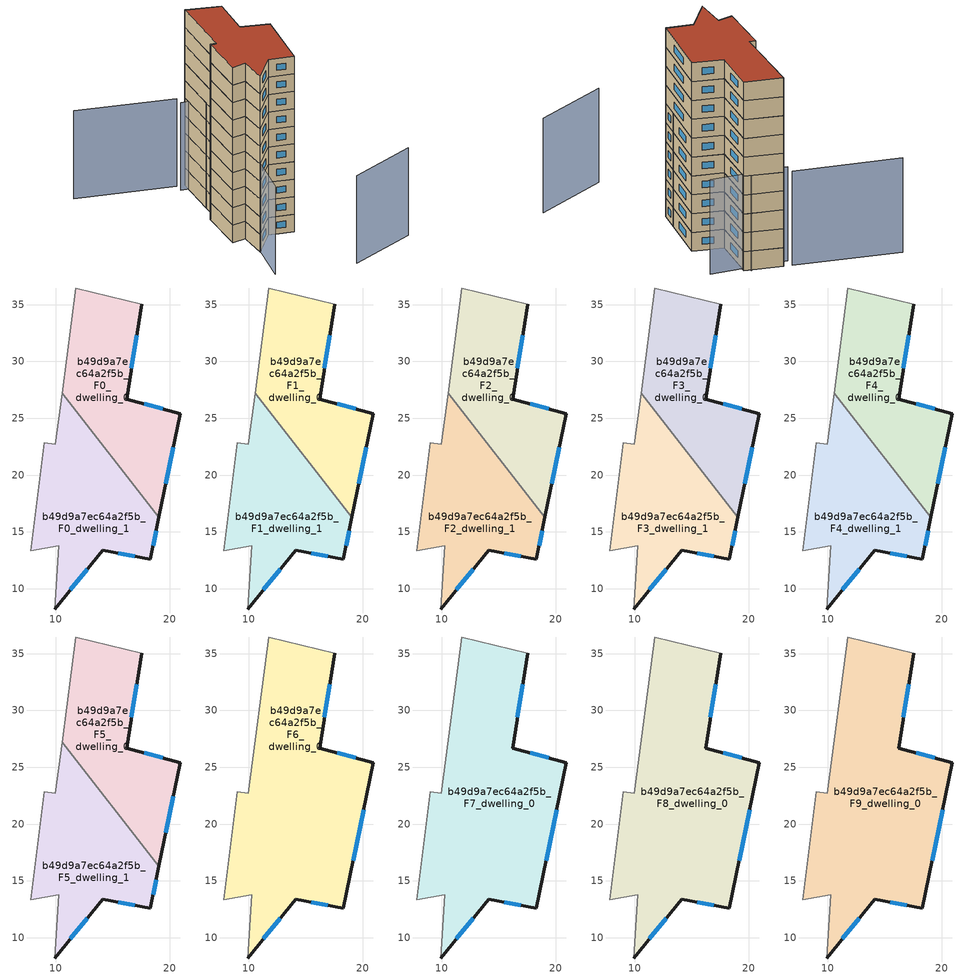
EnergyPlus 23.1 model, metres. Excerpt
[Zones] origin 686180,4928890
b49d9a7ec64a2f5b_F0_dwelling_0
 floor ground (EU_floor_Construction): 19.07,16.28 20.94,25.41 16.22,26.67 17.54,35.05 11.75,36.47 10.54,27.19 z0
 wall outside (EU_wall_Construction): 17.54,35.05 16.22,26.67 20.94,25.41 19.07,16.28 z0:3
 wall adiabatic (EU_wall_Construction): 10.54,27.19 11.75,36.47 17.54,35.05 z0:3
 wall to b49d9a7ec64a2f5b_F0_dwelling_1 (EU_wall_Construction): 19.07,16.28 10.54,27.19 z0:3
 window (EU_Window_Construction): 20.33,22.44 19.68,19.25 / 17.11,32.32 16.65,29.39 / 17.76,26.26 19.41,25.82 z0.98:2.02
b49d9a7ec64a2f5b_F0_dwelling_1
 floor ground (EU_floor_Construction): 18.32,12.6 19.07,16.28 10.54,27.19 9.96,22.72 8.95,22.83 7.79,13.35 10.26,13.8 9.89,8.21 14.13,13.39 z0
 wall outside (EU_wall_Construction): 19.07,16.28 18.32,12.6 14.13,13.39 9.89,8.21 z0:3
 wall adiabatic (EU_wall_Construction): 9.89,8.21 10.26,13.8 7.79,13.35 8.95,22.83 9.96,22.72 10.54,27.19 z0:3
 window (EU_Window_Construction): 12.75,11.7 11.27,9.89 / 18.83,15.08 18.57,13.8 / 16.96,12.85 15.49,13.13 z0.98:2.02
b49d9a7ec64a2f5b_F1_dwelling_0
 floor to b49d9a7ec64a2f5b_F0_dwelling_0 (EU_floor_Construction): 19.07,16.28 20.94,25.41 16.22,26.67 17.54,35.05 11.75,36.47 10.54,27.19 z3
 wall outside (EU_wall_Construction): 17.54,35.05 16.22,26.67 20.94,25.41 19.07,16.28 z3:6
 wall adiabatic (EU_wall_Construction): 10.54,27.19 11.75,36.47 17.54,35.05 z3:6
 wall to b49d9a7ec64a2f5b_F1_dwelling_1 (EU_wall_Construction): 19.07,16.28 10.54,27.19 z3:6
 window (EU_Window_Construction): 20.33,22.44 19.68,19.25 / 17.11,32.32 16.65,29.39 / 17.76,26.26 19.41,25.82 z3.98:5.02
b49d9a7ec64a2f5b_F1_dwelling_1
 floor to b49d9a7ec64a2f5b_F0_dwelling_1 (EU_floor_Construction): 18.32,12.6 19.07,16.28 10.54,27.19 9.96,22.72 8.95,22.83 7.79,13.35 10.26,13.8 9.89,8.21 14.13,13.39 z3
 wall outside (EU_wall_Construction): 19.07,16.28 18.32,12.6 14.13,13.39 9.89,8.21 z3:6
 wall adiabatic (EU_wall_Construction): 9.89,8.21 10.26,13.8 7.79,13.35 8.95,22.83 9.96,22.72 10.54,27.19 z3:6
 window (EU_Window_Construction): 12.75,11.7 11.27,9.89 / 18.83,15.08 18.57,13.8 / 16.96,12.85 15.49,13.13 z3.98:5.02
b49d9a7ec64a2f5b_F2_dwelling_0
 floor to b49d9a7ec64a2f5b_F1_dwelling_0 (EU_floor_Construction): 19.07,16.28 20.94,25.41 16.22,26.67 17.54,35.05 11.75,36.47 10.54,27.19 z6
 wall outside (EU_wall_Construction): 17.54,35.05 16.22,26.67 20.94,25.41 19.07,16.28 z6:9
 wall adiabatic (EU_wall_Construction): 10.54,27.19 11.75,36.47 17.54,35.05 z6:9
 wall to b49d9a7ec64a2f5b_F2_dwelling_1 (EU_wall_Construction): 19.07,16.28 10.54,27.19 z6:9
 window (EU_Window_Construction): 20.33,22.44 19.68,19.25 / 17.11,32.32 16.65,29.39 / 17.76,26.26 19.41,25.82 z6.98:8.02
b49d9a7ec64a2f5b_F2_dwelling_1
 floor to b49d9a7ec64a2f5b_F1_dwelling_1 (EU_floor_Construction): 18.32,12.6 19.07,16.28 10.54,27.19 9.96,22.72 8.95,22.83 7.79,13.35 10.26,13.8 9.89,8.21 14.13,13.39 z6
 wall outside (EU_wall_Construction): 19.07,16.28 18.32,12.6 14.13,13.39 9.89,8.21 z6:9
 wall adiabatic (EU_wall_Construction): 9.89,8.21 10.26,13.8 7.79,13.35 8.95,22.83 9.96,22.72 10.54,27.19 z6:9
 window (EU_Window_Construction): 12.75,11.7 11.27,9.89 / 18.83,15.08 18.57,13.8 / 16.96,12.85 15.49,13.13 z6.98:8.02
b49d9a7ec64a2f5b_F3_dwelling_0
 floor to b49d9a7ec64a2f5b_F2_dwelling_0 (EU_floor_Construction): 19.07,16.28 20.94,25.41 16.22,26.67 17.54,35.05 11.75,36.47 10.54,27.19 z9
 wall outside (EU_wall_Construction): 17.54,35.05 16.22,26.67 20.94,25.41 19.07,16.28 z9:12
 wall adiabatic (EU_wall_Construction): 10.54,27.19 11.75,36.47 17.54,35.05 z9:12
 wall to b49d9a7ec64a2f5b_F3_dwelling_1 (EU_wall_Construction): 19.07,16.28 10.54,27.19 z9:12
 window (EU_Window_Construction): 20.33,22.44 19.68,19.25 / 17.11,32.32 16.65,29.39 / 17.76,26.26 19.41,25.82 z9.98:11.02
b49d9a7ec64a2f5b_F3_dwelling_1
 floor to b49d9a7ec64a2f5b_F2_dwelling_1 (EU_floor_Construction): 18.32,12.6 19.07,16.28 10.54,27.19 9.96,22.72 8.95,22.83 7.79,13.35 10.26,13.8 9.89,8.21 14.13,13.39 z9
 wall outside (EU_wall_Construction): 19.07,16.28 18.32,12.6 14.13,13.39 9.89,8.21 z9:12
 wall adiabatic (EU_wall_Construction): 9.89,8.21 10.26,13.8 7.79,13.35 8.95,22.83 9.96,22.72 10.54,27.19 z9:12
 window (EU_Window_Construction): 12.75,11.7 11.27,9.89 / 18.83,15.08 18.57,13.8 / 16.96,12.85 15.49,13.13 z9.98:11.02
b49d9a7ec64a2f5b_F4_dwelling_0
 floor to b49d9a7ec64a2f5b_F3_dwelling_0 (EU_floor_Construction): 19.07,16.28 20.94,25.41 16.22,26.67 17.54,35.05 11.75,36.47 10.54,27.19 z12
 wall outside (EU_wall_Construction): 17.54,35.05 16.22,26.67 20.94,25.41 19.07,16.28 z12:15
 wall adiabatic (EU_wall_Construction): 10.54,27.19 11.75,36.47 17.54,35.05 z12:15
 wall to b49d9a7ec64a2f5b_F4_dwelling_1 (EU_wall_Construction): 19.07,16.28 10.54,27.19 z12:15
 window (EU_Window_Construction): 20.33,22.44 19.68,19.25 / 17.11,32.32 16.65,29.39 / 17.76,26.26 19.41,25.82 z12.98:14.02
b49d9a7ec64a2f5b_F4_dwelling_1
 floor to b49d9a7ec64a2f5b_F3_dwelling_1 (EU_floor_Construction): 18.32,12.6 19.07,16.28 10.54,27.19 9.96,22.72 8.95,22.83 7.79,13.35 10.26,13.8 9.89,8.21 14.13,13.39 z12
 wall outside (EU_wall_Construction): 19.07,16.28 18.32,12.6 14.13,13.39 9.89,8.21 z12:15
 wall adiabatic (EU_wall_Construction): 9.89,8.21 10.26,13.8 7.79,13.35 8.95,22.83 9.96,22.72 10.54,27.19 z12:15
 window (EU_Window_Construction): 12.75,11.7 11.27,9.89 / 18.83,15.08 18.57,13.8 / 16.96,12.85 15.49,13.13 z12.98:14.02
b49d9a7ec64a2f5b_F5_dwelling_0
 floor to b49d9a7ec64a2f5b_F4_dwelling_0 (EU_floor_Construction): 19.07,16.28 20.94,25.41 16.22,26.67 17.54,35.05 11.75,36.47 10.54,27.19 z15
 wall outside (EU_wall_Construction): 17.54,35.05 16.22,26.67 20.94,25.41 19.07,16.28 z15:18
 wall adiabatic (EU_wall_Construction): 10.54,27.19 11.75,36.47 17.54,35.05 z15:18
 wall to b49d9a7ec64a2f5b_F5_dwelling_1 (EU_wall_Construction): 19.07,16.28 10.54,27.19 z15:18
 window (EU_Window_Construction): 20.33,22.44 19.68,19.25 / 17.11,32.32 16.65,29.39 / 17.76,26.26 19.41,25.82 z15.98:17.02
b49d9a7ec64a2f5b_F5_dwelling_1
 floor to b49d9a7ec64a2f5b_F4_dwelling_1 (EU_floor_Construction): 18.32,12.6 19.07,16.28 10.54,27.19 9.96,22.72 8.95,22.83 7.79,13.35 10.26,13.8 9.89,8.21 14.13,13.39 z15
 wall outside (EU_wall_Construction): 19.07,16.28 18.32,12.6 14.13,13.39 9.89,8.21 z15:18
 wall adiabatic (EU_wall_Construction): 9.89,8.21 10.26,13.8 7.79,13.35 8.95,22.83 9.96,22.72 10.54,27.19 z15:18
 window (EU_Window_Construction): 12.75,11.7 11.27,9.89 / 18.83,15.08 18.57,13.8 / 16.96,12.85 15.49,13.13 z15.98:17.02
b49d9a7ec64a2f5b_F6_dwelling_0
 floor to b49d9a7ec64a2f5b_F5_dwelling_0 (EU_floor_Construction): 19.07,16.28 20.94,25.41 16.22,26.67 17.54,35.05 11.75,36.47 10.54,27.19 z18
 floor to b49d9a7ec64a2f5b_F5_dwelling_1 (EU_floor_Construction): 18.32,12.6 19.07,16.28 10.54,27.19 9.96,22.72 8.95,22.83 7.79,13.35 10.26,13.8 9.89,8.21 14.13,13.39 z18
 wall outside (EU_wall_Construction): 17.54,35.05 16.22,26.67 20.94,25.41 18.32,12.6 14.13,13.39 9.89,8.21 z18:21
 wall adiabatic (EU_wall_Construction): 9.89,8.21 10.26,13.8 7.79,13.35 8.95,22.83 9.96,22.72 11.75,36.47 17.54,35.05 z18:21
 window (EU_Window_Construction): 17.76,26.26 19.41,25.82 / 20.09,21.24 19.17,16.76 / 16.96,12.85 15.49,13.13 / 12.75,11.7 11.27,9.89 / 17.11,32.32 16.65,29.39 z18.98:20.02
b49d9a7ec64a2f5b_F7_dwelling_0
 floor to b49d9a7ec64a2f5b_F6_dwelling_0 (EU_floor_Construction): 18.32,12.6 20.94,25.41 16.22,26.67 17.54,35.05 11.75,36.47 9.96,22.72 8.95,22.83 7.79,13.35 10.26,13.8 9.89,8.21 14.13,13.39 z21
 wall outside (EU_wall_Construction): 17.54,35.05 16.22,26.67 20.94,25.41 18.32,12.6 14.13,13.39 9.89,8.21 z21:24
 wall adiabatic (EU_wall_Construction): 9.89,8.21 10.26,13.8 7.79,13.35 8.95,22.83 9.96,22.72 11.75,36.47 17.54,35.05 z21:24
 window (EU_Window_Construction): 17.76,26.26 19.41,25.82 / 20.09,21.24 19.17,16.76 / 16.96,12.85 15.49,13.13 / 12.75,11.7 11.27,9.89 / 17.11,32.32 16.65,29.39 z21.98:23.02
b49d9a7ec64a2f5b_F8_dwelling_0
 floor to b49d9a7ec64a2f5b_F7_dwelling_0 (EU_floor_Construction): 18.32,12.6 20.94,25.41 16.22,26.67 17.54,35.05 11.75,36.47 9.96,22.72 8.95,22.83 7.79,13.35 10.26,13.8 9.89,8.21 14.13,13.39 z24
 wall outside (EU_wall_Construction): 17.54,35.05 16.22,26.67 20.94,25.41 18.32,12.6 14.13,13.39 9.89,8.21 z24:27
 wall adiabatic (EU_wall_Construction): 9.89,8.21 10.26,13.8 7.79,13.35 8.95,22.83 9.96,22.72 11.75,36.47 17.54,35.05 z24:27
 window (EU_Window_Construction): 17.76,26.26 19.41,25.82 / 20.09,21.24 19.17,16.76 / 16.96,12.85 15.49,13.13 / 12.75,11.7 11.27,9.89 / 17.11,32.32 16.65,29.39 z24.98:26.02
b49d9a7ec64a2f5b_F9_dwelling_0
 floor to b49d9a7ec64a2f5b_F8_dwelling_0 (EU_floor_Construction): 18.32,12.6 20.94,25.41 16.22,26.67 17.54,35.05 11.75,36.47 9.96,22.72 8.95,22.83 7.79,13.35 10.26,13.8 9.89,8.21 14.13,13.39 z27
 wall outside (EU_wall_Construction): 17.54,35.05 16.22,26.67 20.94,25.41 18.32,12.6 14.13,13.39 9.89,8.21 z27:30
 wall adiabatic (EU_wall_Construction): 9.89,8.21 10.26,13.8 7.79,13.35 8.95,22.83 9.96,22.72 11.75,36.47 17.54,35.05 z27:30
 window (EU_Window_Construction): 17.76,26.26 19.41,25.82 / 20.09,21.24 19.17,16.76 / 16.96,12.85 15.49,13.13 / 12.75,11.7 11.27,9.89 / 17.11,32.32 16.65,29.39 z27.98:29.02
 roof outside (EU_roof_Construction): 17.54,35.05 16.22,26.67 20.94,25.41 18.32,12.6 14.13,13.39 9.89,8.21 10.26,13.8 7.79,13.35 8.95,22.83 9.96,22.72 11.75,36.47 z30
shading: 21.07,-2.82 33.31,2.86 / 16.65,35.6 7.95,-0.33 / 22.41,33.79 10.31,35.01 / 10.48,36.75 -5.95,40.18 z0:15
[Building]
EU S2 Campaign: North Axis=0; Terrain=City; Solar Distribution=FullExterior
[Site:Location]
Bologna: Latitude=44.5; Longitude=11.25; Time Zone=1; Elevation=37
[SizingPeriod:WeatherFileDays]
AnnualSizingPeriod: Begin Month=1; Begin Day of Month=1; End Month=12; End Day of Month=31; Day of Week for Start Day=Monday; Use Weather File Daylight Saving Period=No; Use Weather File Rain and Snow Indicators=No
[MATERIAL]
EU_InternalMass_Material: Roughness=MediumRough; Thickness=0.1; Conductivity=1; Density=1800; Specific Heat=900; Thermal Absorptance=0.9; Solar Absorptance=0.7; Visible Absorptance=0.7
[MATERIAL:NOMASS] Roughness=MediumRough; Thermal Absorptance=0.9; Solar Absorptance=0.7; Visible Absorptance=0.7
Name | Thermal Resistance
EU_wall_NoMass | 0.905828
EU_roof_NoMass | 0.37593
EU_floor_NoMass | 0.67114
[WINDOWMATERIAL:SIMPLEGLAZINGSYSTEM]
EU_Window_SimpleGlazing: UFactor=4.52486; Solar Heat Gain Coefficient=0.85; Visible Transmittance=0.85
[CONSTRUCTION]
EU_wall_Construction: EU_wall_NoMass
EU_roof_Construction: EU_roof_NoMass
EU_floor_Construction: EU_floor_NoMass
EU_InternalMass_Construction: EU_InternalMass_Material
EU_Window_Construction: EU_Window_SimpleGlazing
[ZONE] Type=1; Multiplier=1; Ceiling Height=autocalculate; Floor Area=autocalculate; Part of Total Floor Area=Yes
Name | Volume
b49d9a7ec64a2f5b_F0_dwelling_0 | 310.066
b49d9a7ec64a2f5b_F1_dwelling_0; b49d9a7ec64a2f5b_F2_dwelling_0; b49d9a7ec64a2f5b_F3_dwelling_0; b49d9a7ec64a2f5b_F4_dwelling_0; b49d9a7ec64a2f5b_F5_dwelling_0 | 310.065
b49d9a7ec64a2f5b_F6_dwelling_0 | 620.127
b49d9a7ec64a2f5b_F7_dwelling_0; b49d9a7ec64a2f5b_F8_dwelling_0; b49d9a7ec64a2f5b_F9_dwelling_0 | 620.134
b49d9a7ec64a2f5b_F0_dwelling_1 | 310.062
b49d9a7ec64a2f5b_F1_dwelling_1; b49d9a7ec64a2f5b_F2_dwelling_1; b49d9a7ec64a2f5b_F3_dwelling_1; b49d9a7ec64a2f5b_F4_dwelling_1; b49d9a7ec64a2f5b_F5_dwelling_1 | 310.063
[INTERNALMASS] Construction=EU_InternalMass_Construction
Name | Zone or ZoneList | Surface Area
b49d9a7ec64a2f5b_F0_dwelling_0_EU_InternalMass | b49d9a7ec64a2f5b_F0_dwelling_0 | 103.355
b49d9a7ec64a2f5b_F0_dwelling_1_EU_InternalMass | b49d9a7ec64a2f5b_F0_dwelling_1 | 103.354
b49d9a7ec64a2f5b_F1_dwelling_0_EU_InternalMass | b49d9a7ec64a2f5b_F1_dwelling_0 | 103.355
b49d9a7ec64a2f5b_F1_dwelling_1_EU_InternalMass | b49d9a7ec64a2f5b_F1_dwelling_1 | 103.354
b49d9a7ec64a2f5b_F2_dwelling_0_EU_InternalMass | b49d9a7ec64a2f5b_F2_dwelling_0 | 103.355
b49d9a7ec64a2f5b_F2_dwelling_1_EU_InternalMass | b49d9a7ec64a2f5b_F2_dwelling_1 | 103.354
b49d9a7ec64a2f5b_F3_dwelling_0_EU_InternalMass | b49d9a7ec64a2f5b_F3_dwelling_0 | 103.355
b49d9a7ec64a2f5b_F3_dwelling_1_EU_InternalMass | b49d9a7ec64a2f5b_F3_dwelling_1 | 103.354
b49d9a7ec64a2f5b_F4_dwelling_0_EU_InternalMass | b49d9a7ec64a2f5b_F4_dwelling_0 | 103.355
b49d9a7ec64a2f5b_F4_dwelling_1_EU_InternalMass | b49d9a7ec64a2f5b_F4_dwelling_1 | 103.354
b49d9a7ec64a2f5b_F5_dwelling_0_EU_InternalMass | b49d9a7ec64a2f5b_F5_dwelling_0 | 103.355
b49d9a7ec64a2f5b_F5_dwelling_1_EU_InternalMass | b49d9a7ec64a2f5b_F5_dwelling_1 | 103.354
b49d9a7ec64a2f5b_F6_dwelling_0_EU_InternalMass | b49d9a7ec64a2f5b_F6_dwelling_0 | 206.711
b49d9a7ec64a2f5b_F7_dwelling_0_EU_InternalMass | b49d9a7ec64a2f5b_F7_dwelling_0 | 206.711
b49d9a7ec64a2f5b_F8_dwelling_0_EU_InternalMass | b49d9a7ec64a2f5b_F8_dwelling_0 | 206.711
b49d9a7ec64a2f5b_F9_dwelling_0_EU_InternalMass | b49d9a7ec64a2f5b_F9_dwelling_0 | 206.711
[OTHEREQUIPMENT] Fuel Type=Electricity; Design Level Calculation Method=Watts/Area; Power per Zone Floor Area=1; Fraction Latent=0; Fraction Radiant=0; Fraction Lost=0; Carbon Dioxide Generation Rate=0; EndUse Subcategory=EU_Step8_InternalGains
Name | Zone or ZoneList or Space or SpaceList | Schedule
EU_Step8_InternalGain_b49d9a7ec64a2f5b_F0_dwelling_0_f000 | b49d9a7ec64a2f5b_F0_dwelling_0 | EU_Step8_GainSchedule_b49d9a7ec64a2f5b_F0_dwelling_0_f000
EU_Step8_InternalGain_b49d9a7ec64a2f5b_F0_dwelling_1_f000 | b49d9a7ec64a2f5b_F0_dwelling_1 | EU_Step8_GainSchedule_b49d9a7ec64a2f5b_F0_dwelling_1_f000
EU_Step8_InternalGain_b49d9a7ec64a2f5b_F1_dwelling_0_f000 | b49d9a7ec64a2f5b_F1_dwelling_0 | EU_Step8_GainSchedule_b49d9a7ec64a2f5b_F1_dwelling_0_f000
EU_Step8_InternalGain_b49d9a7ec64a2f5b_F1_dwelling_1_f000 | b49d9a7ec64a2f5b_F1_dwelling_1 | EU_Step8_GainSchedule_b49d9a7ec64a2f5b_F1_dwelling_1_f000
EU_Step8_InternalGain_b49d9a7ec64a2f5b_F2_dwelling_0_f000 | b49d9a7ec64a2f5b_F2_dwelling_0 | EU_Step8_GainSchedule_b49d9a7ec64a2f5b_F2_dwelling_0_f000
EU_Step8_InternalGain_b49d9a7ec64a2f5b_F2_dwelling_1_f000 | b49d9a7ec64a2f5b_F2_dwelling_1 | EU_Step8_GainSchedule_b49d9a7ec64a2f5b_F2_dwelling_1_f000
EU_Step8_InternalGain_b49d9a7ec64a2f5b_F3_dwelling_0_f000 | b49d9a7ec64a2f5b_F3_dwelling_0 | EU_Step8_GainSchedule_b49d9a7ec64a2f5b_F3_dwelling_0_f000
EU_Step8_InternalGain_b49d9a7ec64a2f5b_F3_dwelling_1_f000 | b49d9a7ec64a2f5b_F3_dwelling_1 | EU_Step8_GainSchedule_b49d9a7ec64a2f5b_F3_dwelling_1_f000
EU_Step8_InternalGain_b49d9a7ec64a2f5b_F4_dwelling_0_f000 | b49d9a7ec64a2f5b_F4_dwelling_0 | EU_Step8_GainSchedule_b49d9a7ec64a2f5b_F4_dwelling_0_f000
EU_Step8_InternalGain_b49d9a7ec64a2f5b_F4_dwelling_1_f000 | b49d9a7ec64a2f5b_F4_dwelling_1 | EU_Step8_GainSchedule_b49d9a7ec64a2f5b_F4_dwelling_1_f000
EU_Step8_InternalGain_b49d9a7ec64a2f5b_F5_dwelling_0_f000 | b49d9a7ec64a2f5b_F5_dwelling_0 | EU_Step8_GainSchedule_b49d9a7ec64a2f5b_F5_dwelling_0_f000
EU_Step8_InternalGain_b49d9a7ec64a2f5b_F5_dwelling_1_f000 | b49d9a7ec64a2f5b_F5_dwelling_1 | EU_Step8_GainSchedule_b49d9a7ec64a2f5b_F5_dwelling_1_f000
EU_Step8_InternalGain_b49d9a7ec64a2f5b_F6_dwelling_0_f000 | b49d9a7ec64a2f5b_F6_dwelling_0 | EU_Step8_GainSchedule_b49d9a7ec64a2f5b_F6_dwelling_0_f000
EU_Step8_InternalGain_b49d9a7ec64a2f5b_F7_dwelling_0_f000 | b49d9a7ec64a2f5b_F7_dwelling_0 | EU_Step8_GainSchedule_b49d9a7ec64a2f5b_F7_dwelling_0_f000
EU_Step8_InternalGain_b49d9a7ec64a2f5b_F8_dwelling_0_f000 | b49d9a7ec64a2f5b_F8_dwelling_0 | EU_Step8_GainSchedule_b49d9a7ec64a2f5b_F8_dwelling_0_f000
EU_Step8_InternalGain_b49d9a7ec64a2f5b_F9_dwelling_0_f000 | b49d9a7ec64a2f5b_F9_dwelling_0 | EU_Step8_GainSchedule_b49d9a7ec64a2f5b_F9_dwelling_0_f000
[ZONEVENTILATION:DESIGNFLOWRATE] Schedule=EU_AlwaysOn; Design Flow Rate Calculation Method=AirChanges/Hour; Air Changes per Hour=0.73129; Ventilation Type=Natural; Fan Pressure Rise=0; Fan Total Efficiency=1; Constant Term Coefficient=1; Temperature Term Coefficient=0; Velocity Term Coefficient=0; Velocity Squared Term Coefficient=0; Minimum Indoor Temperature=-100; Maximum Indoor Temperature=100; Delta Temperature=-100; Minimum Outdoor Temperature=-100; Maximum Outdoor Temperature=100; Maximum Wind Speed=40
Name | Zone or ZoneList or Space or SpaceList
EU_ConstantAir_b49d9a7ec64a2f5b_F0_dwelling_0 | b49d9a7ec64a2f5b_F0_dwelling_0
EU_ConstantAir_b49d9a7ec64a2f5b_F0_dwelling_1 | b49d9a7ec64a2f5b_F0_dwelling_1
EU_ConstantAir_b49d9a7ec64a2f5b_F1_dwelling_0 | b49d9a7ec64a2f5b_F1_dwelling_0
EU_ConstantAir_b49d9a7ec64a2f5b_F1_dwelling_1 | b49d9a7ec64a2f5b_F1_dwelling_1
EU_ConstantAir_b49d9a7ec64a2f5b_F2_dwelling_0 | b49d9a7ec64a2f5b_F2_dwelling_0
EU_ConstantAir_b49d9a7ec64a2f5b_F2_dwelling_1 | b49d9a7ec64a2f5b_F2_dwelling_1
EU_ConstantAir_b49d9a7ec64a2f5b_F3_dwelling_0 | b49d9a7ec64a2f5b_F3_dwelling_0
EU_ConstantAir_b49d9a7ec64a2f5b_F3_dwelling_1 | b49d9a7ec64a2f5b_F3_dwelling_1
EU_ConstantAir_b49d9a7ec64a2f5b_F4_dwelling_0 | b49d9a7ec64a2f5b_F4_dwelling_0
EU_ConstantAir_b49d9a7ec64a2f5b_F4_dwelling_1 | b49d9a7ec64a2f5b_F4_dwelling_1
EU_ConstantAir_b49d9a7ec64a2f5b_F5_dwelling_0 | b49d9a7ec64a2f5b_F5_dwelling_0
EU_ConstantAir_b49d9a7ec64a2f5b_F5_dwelling_1 | b49d9a7ec64a2f5b_F5_dwelling_1
EU_ConstantAir_b49d9a7ec64a2f5b_F6_dwelling_0 | b49d9a7ec64a2f5b_F6_dwelling_0
EU_ConstantAir_b49d9a7ec64a2f5b_F7_dwelling_0 | b49d9a7ec64a2f5b_F7_dwelling_0
EU_ConstantAir_b49d9a7ec64a2f5b_F8_dwelling_0 | b49d9a7ec64a2f5b_F8_dwelling_0
EU_ConstantAir_b49d9a7ec64a2f5b_F9_dwelling_0 | b49d9a7ec64a2f5b_F9_dwelling_0
[HVACTEMPLATE:THERMOSTAT] Constant Heating Setpoint=20; Constant Cooling Setpoint=50
EU_HeatOnly_b49d9a7ec64a2f5b_F0_dwelling_0; EU_HeatOnly_b49d9a7ec64a2f5b_F0_dwelling_1; EU_HeatOnly_b49d9a7ec64a2f5b_F1_dwelling_0; EU_HeatOnly_b49d9a7ec64a2f5b_F1_dwelling_1; EU_HeatOnly_b49d9a7ec64a2f5b_F2_dwelling_0; EU_HeatOnly_b49d9a7ec64a2f5b_F2_dwelling_1; EU_HeatOnly_b49d9a7ec64a2f5b_F3_dwelling_0; EU_HeatOnly_b49d9a7ec64a2f5b_F3_dwelling_1; EU_HeatOnly_b49d9a7ec64a2f5b_F4_dwelling_0; EU_HeatOnly_b49d9a7ec64a2f5b_F4_dwelling_1; EU_HeatOnly_b49d9a7ec64a2f5b_F5_dwelling_0; EU_HeatOnly_b49d9a7ec64a2f5b_F5_dwelling_1; EU_HeatOnly_b49d9a7ec64a2f5b_F6_dwelling_0; EU_HeatOnly_b49d9a7ec64a2f5b_F7_dwelling_0; EU_HeatOnly_b49d9a7ec64a2f5b_F8_dwelling_0; EU_HeatOnly_b49d9a7ec64a2f5b_F9_dwelling_0
[HVACTEMPLATE:ZONE:IDEALLOADSAIRSYSTEM] System Availability Schedule=EU_AlwaysOn; Maximum Heating Supply Air Temperature=50; Minimum Cooling Supply Air Temperature=13; Maximum Heating Supply Air Humidity Ratio=0.0156; Minimum Cooling Supply Air Humidity Ratio=0.0077; Heating Limit=NoLimit; Cooling Limit=NoLimit; Heating Availability Schedule=EU_AlwaysOn; Cooling Availability Schedule=EU_CoolingOff; Dehumidification Control Type=ConstantSensibleHeatRatio; Cooling Sensible Heat Ratio=0.7; Dehumidification Setpoint=60; Humidification Control Type=None; Humidification Setpoint=30; Outdoor Air Method=None; Outdoor Air Flow Rate per Person=0.00944; Outdoor Air Flow Rate per Zone Floor Area=0; Outdoor Air Flow Rate per Zone=0; Demand Controlled Ventilation Type=None; Outdoor Air Economizer Type=NoEconomizer; Heat Recovery Type=None; Sensible Heat Recovery Effectiveness=0.7; Latent Heat Recovery Effectiveness=0.65
Name | Template Thermostat
b49d9a7ec64a2f5b_F0_dwelling_0 | EU_HeatOnly_b49d9a7ec64a2f5b_F0_dwelling_0
b49d9a7ec64a2f5b_F0_dwelling_1 | EU_HeatOnly_b49d9a7ec64a2f5b_F0_dwelling_1
b49d9a7ec64a2f5b_F1_dwelling_0 | EU_HeatOnly_b49d9a7ec64a2f5b_F1_dwelling_0
b49d9a7ec64a2f5b_F1_dwelling_1 | EU_HeatOnly_b49d9a7ec64a2f5b_F1_dwelling_1
b49d9a7ec64a2f5b_F2_dwelling_0 | EU_HeatOnly_b49d9a7ec64a2f5b_F2_dwelling_0
b49d9a7ec64a2f5b_F2_dwelling_1 | EU_HeatOnly_b49d9a7ec64a2f5b_F2_dwelling_1
b49d9a7ec64a2f5b_F3_dwelling_0 | EU_HeatOnly_b49d9a7ec64a2f5b_F3_dwelling_0
b49d9a7ec64a2f5b_F3_dwelling_1 | EU_HeatOnly_b49d9a7ec64a2f5b_F3_dwelling_1
b49d9a7ec64a2f5b_F4_dwelling_0 | EU_HeatOnly_b49d9a7ec64a2f5b_F4_dwelling_0
b49d9a7ec64a2f5b_F4_dwelling_1 | EU_HeatOnly_b49d9a7ec64a2f5b_F4_dwelling_1
b49d9a7ec64a2f5b_F5_dwelling_0 | EU_HeatOnly_b49d9a7ec64a2f5b_F5_dwelling_0
b49d9a7ec64a2f5b_F5_dwelling_1 | EU_HeatOnly_b49d9a7ec64a2f5b_F5_dwelling_1
b49d9a7ec64a2f5b_F6_dwelling_0 | EU_HeatOnly_b49d9a7ec64a2f5b_F6_dwelling_0
b49d9a7ec64a2f5b_F7_dwelling_0 | EU_HeatOnly_b49d9a7ec64a2f5b_F7_dwelling_0
b49d9a7ec64a2f5b_F8_dwelling_0 | EU_HeatOnly_b49d9a7ec64a2f5b_F8_dwelling_0
b49d9a7ec64a2f5b_F9_dwelling_0 | EU_HeatOnly_b49d9a7ec64a2f5b_F9_dwelling_0
[SIZING:ZONE] Zone Cooling Design Supply Air Temperature Input Method=SupplyAirTemperature; Zone Cooling Design Supply Air Temperature=13; Zone Heating Design Supply Air Temperature Input Method=SupplyAirTemperature; Zone Heating Design Supply Air Temperature=50; Zone Cooling Design Supply Air Humidity Ratio=0.008; Zone Heating Design Supply Air Humidity Ratio=0.008; Cooling Design Air Flow Method=DesignDay; Cooling Design Air Flow Rate=0; Cooling Minimum Air Flow per Zone Floor Area=0.000762; Cooling Minimum Air Flow=0; Cooling Minimum Air Flow Fraction=0.2; Heating Design Air Flow Method=DesignDay; Heating Design Air Flow Rate=0; Heating Maximum Air Flow per Zone Floor Area=0.002032; Heating Maximum Air Flow=0.141576; Heating Maximum Air Flow Fraction=0.3; Account for Dedicated Outdoor Air System=No; Dedicated Outdoor Air System Control Strategy=NeutralSupplyAir; Dedicated Outdoor Air Low Setpoint Temperature for Design=autosize; Dedicated Outdoor Air High Setpoint Temperature for Design=autosize; Zone Load Sizing Method=Sensible Load Only No Latent Load; Zone Latent Cooling Design Supply Air Humidity Ratio Input Method=HumidityRatioDifference; Zone Cooling Design Supply Air Humidity Ratio Difference=0.005; Zone Latent Heating Design Supply Air Humidity Ratio Input Method=HumidityRatioDifference; Zone Humidification Design Supply Air Humidity Ratio Difference=0.005
b49d9a7ec64a2f5b_F0_dwelling_0; b49d9a7ec64a2f5b_F0_dwelling_1; b49d9a7ec64a2f5b_F1_dwelling_0; b49d9a7ec64a2f5b_F1_dwelling_1; b49d9a7ec64a2f5b_F2_dwelling_0; b49d9a7ec64a2f5b_F2_dwelling_1; b49d9a7ec64a2f5b_F3_dwelling_0; b49d9a7ec64a2f5b_F3_dwelling_1; b49d9a7ec64a2f5b_F4_dwelling_0; b49d9a7ec64a2f5b_F4_dwelling_1; b49d9a7ec64a2f5b_F5_dwelling_0; b49d9a7ec64a2f5b_F5_dwelling_1; b49d9a7ec64a2f5b_F6_dwelling_0; b49d9a7ec64a2f5b_F7_dwelling_0; b49d9a7ec64a2f5b_F8_dwelling_0; b49d9a7ec64a2f5b_F9_dwelling_0
[SCHEDULE:CONSTANT]
Name | Hourly Value
EU_AlwaysOn | 1
EU_CoolingOff | 0
[SCHEDULE:FILE] Column Number=1; Rows to Skip at Top=0; Number of Hours of Data=8760; Column Separator=Comma; Interpolate to Timestep=No; Minutes per Item=60; Adjust Schedule for Daylight Savings=Yes
Name | File
EU_Step8_GainSchedule_b49d9a7ec64a2f5b_F0_dwelling_0_f000 | ../../schedules/b49d9a7ec64a2f5b/b49d9a7ec64a2f5b_F0_dwelling_0_f000_gain.csv
EU_Step8_GainSchedule_b49d9a7ec64a2f5b_F0_dwelling_1_f000 | ../../schedules/b49d9a7ec64a2f5b/b49d9a7ec64a2f5b_F0_dwelling_1_f000_gain.csv
EU_Step8_GainSchedule_b49d9a7ec64a2f5b_F1_dwelling_0_f000 | ../../schedules/b49d9a7ec64a2f5b/b49d9a7ec64a2f5b_F1_dwelling_0_f000_gain.csv
EU_Step8_GainSchedule_b49d9a7ec64a2f5b_F1_dwelling_1_f000 | ../../schedules/b49d9a7ec64a2f5b/b49d9a7ec64a2f5b_F1_dwelling_1_f000_gain.csv
EU_Step8_GainSchedule_b49d9a7ec64a2f5b_F2_dwelling_0_f000 | ../../schedules/b49d9a7ec64a2f5b/b49d9a7ec64a2f5b_F2_dwelling_0_f000_gain.csv
EU_Step8_GainSchedule_b49d9a7ec64a2f5b_F2_dwelling_1_f000 | ../../schedules/b49d9a7ec64a2f5b/b49d9a7ec64a2f5b_F2_dwelling_1_f000_gain.csv
EU_Step8_GainSchedule_b49d9a7ec64a2f5b_F3_dwelling_0_f000 | ../../schedules/b49d9a7ec64a2f5b/b49d9a7ec64a2f5b_F3_dwelling_0_f000_gain.csv
EU_Step8_GainSchedule_b49d9a7ec64a2f5b_F3_dwelling_1_f000 | ../../schedules/b49d9a7ec64a2f5b/b49d9a7ec64a2f5b_F3_dwelling_1_f000_gain.csv
EU_Step8_GainSchedule_b49d9a7ec64a2f5b_F4_dwelling_0_f000 | ../../schedules/b49d9a7ec64a2f5b/b49d9a7ec64a2f5b_F4_dwelling_0_f000_gain.csv
EU_Step8_GainSchedule_b49d9a7ec64a2f5b_F4_dwelling_1_f000 | ../../schedules/b49d9a7ec64a2f5b/b49d9a7ec64a2f5b_F4_dwelling_1_f000_gain.csv
EU_Step8_GainSchedule_b49d9a7ec64a2f5b_F5_dwelling_0_f000 | ../../schedules/b49d9a7ec64a2f5b/b49d9a7ec64a2f5b_F5_dwelling_0_f000_gain.csv
EU_Step8_GainSchedule_b49d9a7ec64a2f5b_F5_dwelling_1_f000 | ../../schedules/b49d9a7ec64a2f5b/b49d9a7ec64a2f5b_F5_dwelling_1_f000_gain.csv
EU_Step8_GainSchedule_b49d9a7ec64a2f5b_F6_dwelling_0_f000 | ../../schedules/b49d9a7ec64a2f5b/b49d9a7ec64a2f5b_F6_dwelling_0_f000_gain.csv
EU_Step8_GainSchedule_b49d9a7ec64a2f5b_F7_dwelling_0_f000 | ../../schedules/b49d9a7ec64a2f5b/b49d9a7ec64a2f5b_F7_dwelling_0_f000_gain.csv
EU_Step8_GainSchedule_b49d9a7ec64a2f5b_F8_dwelling_0_f000 | ../../schedules/b49d9a7ec64a2f5b/b49d9a7ec64a2f5b_F8_dwelling_0_f000_gain.csv
EU_Step8_GainSchedule_b49d9a7ec64a2f5b_F9_dwelling_0_f000 | ../../schedules/b49d9a7ec64a2f5b/b49d9a7ec64a2f5b_F9_dwelling_0_f000_gain.csv
